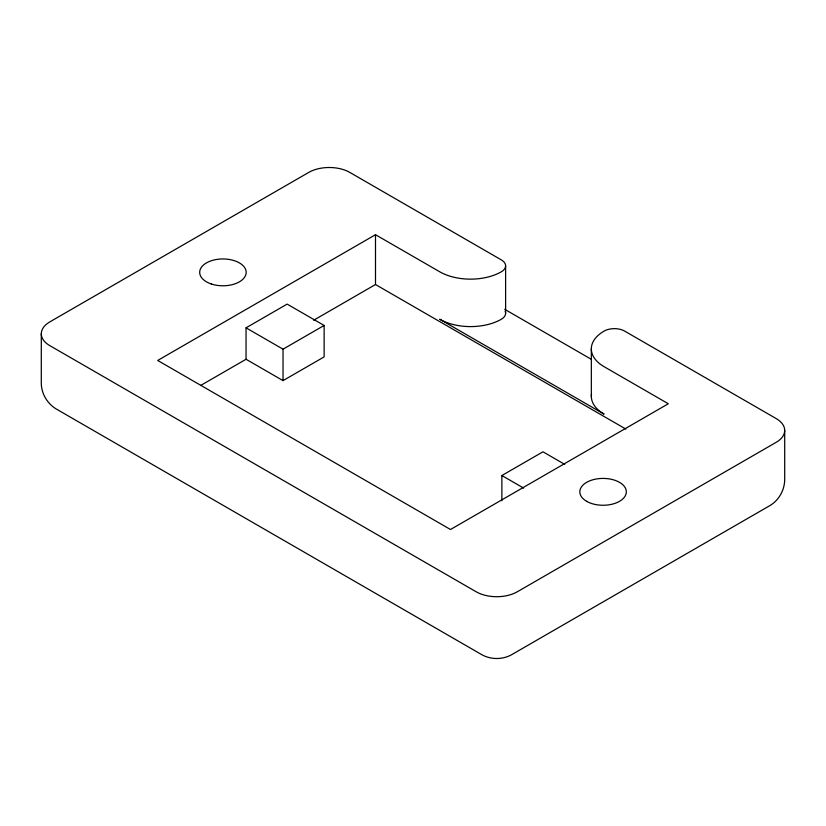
<?xml version="1.0" encoding="UTF-8"?>
<svg xmlns="http://www.w3.org/2000/svg" width="826" height="826" viewBox="0 0 826 826"><rect width="100%" height="100%" fill="white"/><g stroke="black" fill="none" stroke-linecap="round" stroke-linejoin="round"><path stroke-width="1.24" d="M375.5 234.708L157.694 360.456L450.5 529.507L668.306 403.759L604.095 366.682A43.592 25.162 0 0 1 604.095 331.092A14.527 8.384 0 0 1 624.642 331.092L776.192 418.586A29.055 16.778 0 0 1 776.192 442.313L517.283 591.788A29.055 16.778 0 0 1 476.189 591.788L49.808 345.629A29.055 16.778 0 0 1 49.808 321.903L308.717 172.417A29.055 16.778 0 0 1 349.811 172.417L501.361 259.911A14.527 8.384 0 0 1 501.361 271.775A43.592 25.162 0 0 1 439.711 271.775L375.5 234.708L375.5 284.526L625.84 429.066M246.045 359.269L246.045 327.829L287.138 304.102L324.133 325.454L324.133 356.894L283.029 380.621L246.045 359.269L200.759 385.412M313.653 320.24L375.5 284.526M246.045 327.829L283.029 349.181L324.133 325.454M501.867 500.68L501.867 475.528L542.971 451.801L564.726 464.367M504.686 309.296L591.323 359.31M501.867 475.528L523.632 488.094M784.7 430.449L784.7 480.278C784.328 490.407 778.897 500.153 770.173 505.44L511.263 654.925C502.239 659.706 491.222 659.706 482.208 654.925L55.827 408.756C47.247 403.367 41.507 393.795 41.3 383.594L41.3 333.766M591.333 348.892L591.333 396.346M505.615 265.848L505.615 313.302M283.029 349.181L283.029 380.621M505.12 311.123A14.527 8.384 0 0 1 501.361 319.228A43.592 25.162 0 0 1 439.711 319.228L604.095 414.136A43.592 25.162 0 0 1 591.499 394.157M211.301 283.989A23.252 13.422 0 0 0 246.179 272.373A23.252 13.422 0 0 0 211.301 260.748A23.252 13.422 0 0 0 211.301 283.989M586.636 501.33A23.252 13.422 0 0 0 625.53 495.321A23.252 13.422 0 0 0 597.053 478.873A23.252 13.422 0 0 0 586.636 501.33"/></g></svg>
